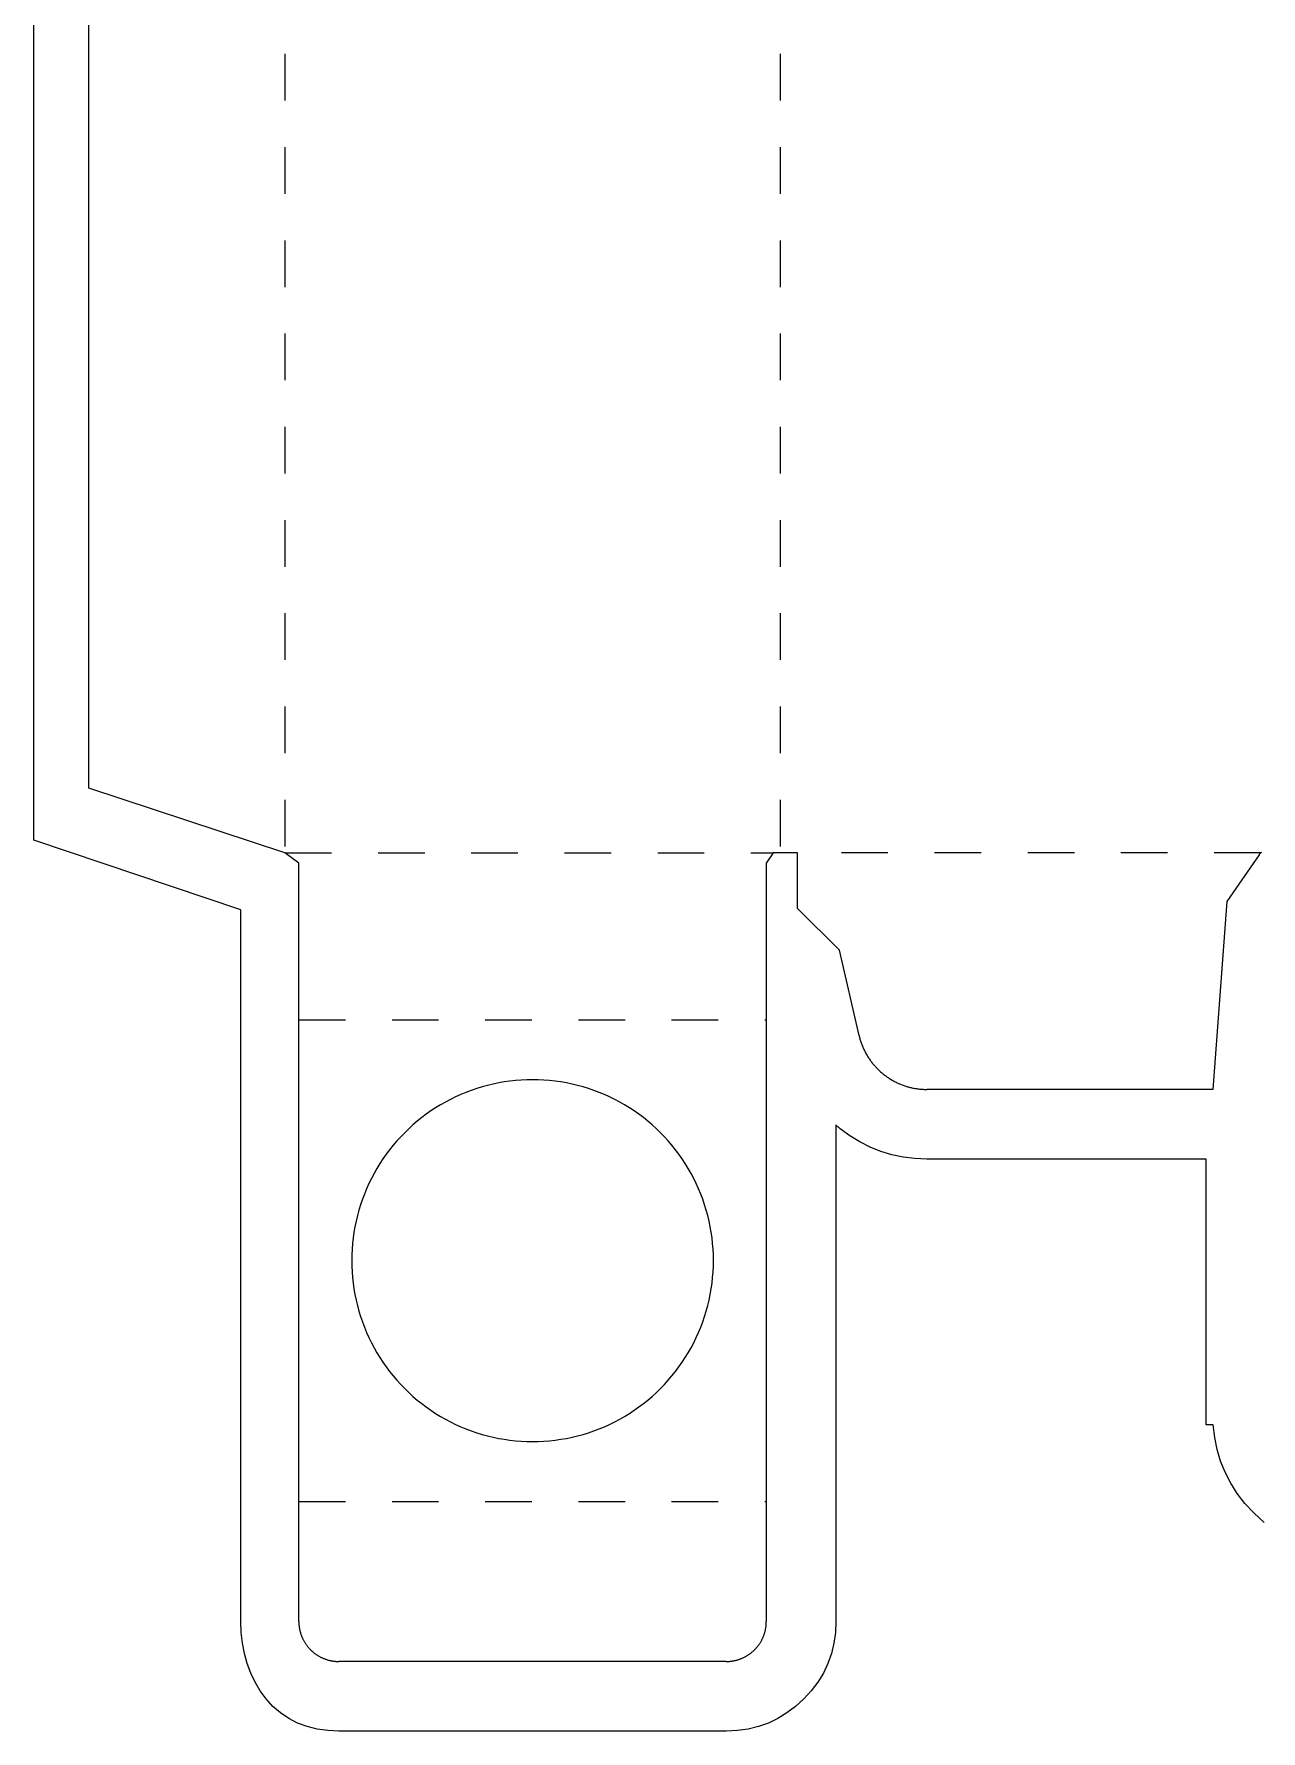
# Model space of a CAD drawing. Extents: x 0 to 553, y -827 to 47.
# Drawn here: x 0 to 316, y -826.9 to -390 of the extents above; entities that cross this region are included whole.
import ezdxf

# ---------------------------------------------------------------- set-up
doc = ezdxf.new("R2010")
doc.units = 0
doc.linetypes.add('DASHED', pattern=[24, 12, -12])
for name, color, linetype in [('BLEED', 3, 'CONTINUOUS'), ('CREASE', 5, 'DASHED'), ('CUT', 1, 'CONTINUOUS')]:
    doc.layers.add(name, color=color, linetype=linetype)

msp = doc.modelspace()

# ---------------------------------------------------------------- linework, layer by layer
at = {"layer": 'BLEED'}
for p, q in [((0, -597.6354), (0, -182.4591)), ((53.2913, -615.5613), (0, -597.6354)), ((53.2913, -798.7319), (53.2913, -615.5613)), ((206.5215, -670.9741), (206.5215, -798.7319)), ((206.6581, -671.0907), (206.5215, -670.9741)), ((206.7954, -671.2067), (206.6581, -671.0907)), ((206.9334, -671.3223), (206.7954, -671.2067)), ((207.0722, -671.4374), (206.9334, -671.3223)), ((207.2118, -671.5521), (207.0722, -671.4374)), ((207.352, -671.6663), (207.2118, -671.5521)), ((207.4931, -671.78), (207.352, -671.6663)), ((207.6348, -671.8933), (207.4931, -671.78)), ((210.1255, -673.7189), (207.6348, -671.8933)), ((212.7012, -675.3012), (210.1255, -673.7189)), ((215.3618, -676.64), (212.7012, -675.3012)), ((218.1075, -677.7354), (215.3618, -676.64)), ((220.9382, -678.5873), (218.1075, -677.7354)), ((223.8539, -679.1959), (220.9382, -678.5873)), ((226.8545, -679.561), (223.8539, -679.1959)), ((229.9402, -679.6827), (226.8545, -679.561)), ((301.8324, -679.6827), (229.9402, -679.6827)), ((301.8324, -748.1203), (301.8324, -679.6827)), ((303.7124, -748.1203), (301.8324, -748.1203)), ((304.0663, -751.3437), (303.7124, -748.1203)), ((304.6908, -754.455), (304.0663, -751.3437)), ((305.5858, -757.4542), (304.6908, -754.455)), ((306.7513, -760.3414), (305.5858, -757.4542)), ((308.1873, -763.1165), (306.7513, -760.3414)), ((309.8939, -765.7796), (308.1873, -763.1165)), ((311.871, -768.3306), (309.8939, -765.7796)), ((314.1187, -770.7695), (311.871, -768.3306)), ((316.8103, -773.2292), (314.1187, -770.7695)), ((53.3935, -801.6004), (53.2913, -798.7319)), ((206.5215, -798.7319), (206.3923, -801.6004)), ((53.7, -804.3619), (53.3935, -801.6004)), ((206.3923, -801.6004), (206.0049, -804.3619)), ((54.2108, -807.0164), (53.7, -804.3619)), ((54.9259, -809.564), (54.2108, -807.0164)), ((205.3593, -807.0164), (204.4553, -809.564)), ((206.0049, -804.3619), (205.3593, -807.0164)), ((55.8453, -812.0045), (54.9259, -809.564)), ((56.9691, -814.3381), (55.8453, -812.0045)), ((203.2931, -812.0045), (201.8726, -814.3381)), ((204.4553, -809.564), (203.2931, -812.0045)), ((58.2972, -816.5647), (56.9691, -814.3381)), ((59.8295, -818.6844), (58.2972, -816.5647)), ((200.1939, -816.5647), (198.2569, -818.6844)), ((201.8726, -814.3381), (200.1939, -816.5647)), ((61.5643, -820.6214), (59.8295, -818.6844)), ((63.4922, -822.3001), (61.5643, -820.6214)), ((196.1372, -820.6214), (193.9106, -822.3001)), ((198.2569, -818.6844), (196.1372, -820.6214)), ((65.6026, -823.7206), (63.4922, -822.3001)), ((67.8846, -824.8828), (65.6026, -823.7206)), ((70.3276, -825.7867), (67.8846, -824.8828)), ((189.1365, -824.8828), (186.5889, -825.7867)), ((191.577, -823.7206), (189.1365, -824.8828)), ((193.9106, -822.3001), (191.577, -823.7206)), ((72.9207, -826.4324), (70.3276, -825.7867)), ((75.6533, -826.8198), (72.9207, -826.4324)), ((78.5145, -826.949), (75.6533, -826.8198)), ((178.3044, -826.949), (78.5145, -826.949)), ((181.1729, -826.8198), (178.3044, -826.949)), ((183.9344, -826.4324), (181.1729, -826.8198)), ((186.5889, -825.7867), (183.9344, -826.4324))]:
    msp.add_line(p, q, dxfattribs=at)
at = {"layer": 'CREASE'}
for p, q in [((64.6299, -179.1972), (64.6299, -600.8973)), ((192.189, -179.1972), (192.189, -600.8973)), ((64.6299, -600.8973), (190.3974, -600.8973)), ((315.9308, -600.8973), (196.6679, -600.8973)), ((68.213, -643.8515), (188.6059, -643.8515)), ((68.213, -767.8275), (188.6059, -767.8275))]:
    msp.add_line(p, q, dxfattribs=at)
at = {"layer": 'CUT'}
for p, q in [((14.1732, -584.2199), (14.1732, -195.8746)), ((64.6299, -600.8973), (14.1732, -584.2199)), ((68.213, -603.5414), (64.6299, -600.8973)), ((190.3974, -600.8973), (188.6059, -603.5414)), ((196.6679, -600.8973), (190.3974, -600.8973)), ((196.6679, -615.1866), (196.6679, -600.8973)), ((315.4994, -601.3585), (307.2071, -613.395)), ((315.5462, -601.2945), (315.4994, -601.3585)), ((315.595, -601.2323), (315.5462, -601.2945)), ((315.6458, -601.1719), (315.595, -601.2323)), ((315.6987, -601.1133), (315.6458, -601.1719)), ((315.7537, -601.0566), (315.6987, -601.1133)), ((315.8107, -601.0017), (315.7537, -601.0566)), ((315.8697, -600.9486), (315.8107, -601.0017)), ((315.9308, -600.8973), (315.8697, -600.9486)), ((316.0956, -600.7744), (315.9308, -600.8973)), ((68.213, -798.7319), (68.213, -603.5414)), ((188.6059, -603.5414), (188.6059, -798.7319)), ((207.4172, -625.9359), (196.6679, -615.1866)), ((307.2071, -613.395), (303.624, -661.7671)), ((212.4838, -647.8817), (207.4172, -625.9359)), ((212.4838, -647.8817), (212.5395, -648.1159)), ((212.5395, -648.1159), (212.5984, -648.3493)), ((212.5984, -648.3493), (212.6604, -648.582)), ((212.6604, -648.582), (212.7256, -648.8138)), ((212.7256, -648.8138), (212.7938, -649.0447)), ((212.7938, -649.0447), (212.8651, -649.2746)), ((212.8651, -649.2746), (212.9396, -649.5036)), ((212.9396, -649.5036), (213.017, -649.7316)), ((213.017, -649.7316), (213.0976, -649.9585)), ((213.0976, -649.9585), (213.1812, -650.1842)), ((213.1812, -650.1842), (213.2678, -650.4089)), ((213.2678, -650.4089), (213.3574, -650.6324)), ((213.3574, -650.6324), (213.45, -650.8546)), ((213.45, -650.8546), (213.5456, -651.0756)), ((213.5456, -651.0756), (213.6442, -651.2952)), ((213.6442, -651.2952), (213.7457, -651.5136)), ((213.7457, -651.5136), (213.8501, -651.7305)), ((213.8501, -651.7305), (213.9575, -651.946)), ((213.9575, -651.946), (214.0677, -652.1601)), ((214.0677, -652.1601), (214.1808, -652.3726)), ((214.1808, -652.3726), (214.2967, -652.5836)), ((214.2967, -652.5836), (214.4155, -652.7931)), ((214.4155, -652.7931), (214.537, -653.0009)), ((214.537, -653.0009), (214.6614, -653.2071)), ((214.6614, -653.2071), (214.7885, -653.4116)), ((214.7885, -653.4116), (214.9183, -653.6143)), ((214.9183, -653.6143), (215.0509, -653.8153)), ((215.0509, -653.8153), (215.1861, -654.0145)), ((215.1861, -654.0145), (215.324, -654.2119)), ((215.324, -654.2119), (215.4646, -654.4073)), ((215.4646, -654.4073), (215.6078, -654.6009)), ((215.6078, -654.6009), (215.7535, -654.7926)), ((215.7535, -654.7926), (215.9018, -654.9822)), ((215.9018, -654.9822), (216.0527, -655.1699)), ((216.0527, -655.1699), (216.206, -655.3555)), ((122.5714, -659.6263), (121.1226, -659.8324)), ((124.0258, -659.4657), (122.5714, -659.6263)), ((125.4846, -659.3509), (124.0258, -659.4657)), ((126.9463, -659.2819), (125.4846, -659.3509)), ((128.4094, -659.259), (126.9463, -659.2819)), ((129.8726, -659.2819), (128.4094, -659.259)), ((131.3343, -659.3509), (129.8726, -659.2819)), ((132.7931, -659.4657), (131.3343, -659.3509)), ((134.2475, -659.6263), (132.7931, -659.4657)), ((135.6963, -659.8324), (134.2475, -659.6263)), ((216.206, -655.3555), (216.3619, -655.539)), ((216.3619, -655.539), (216.5202, -655.7204)), ((216.5202, -655.7204), (216.6809, -655.8997)), ((216.6809, -655.8997), (216.844, -656.0768)), ((216.844, -656.0768), (217.0095, -656.2517)), ((217.0095, -656.2517), (217.1773, -656.4243)), ((217.1773, -656.4243), (217.3474, -656.5947)), ((217.3474, -656.5947), (217.5198, -656.7628)), ((217.5198, -656.7628), (217.6944, -656.9286)), ((217.6944, -656.9286), (217.8712, -657.0919)), ((217.8712, -657.0919), (218.0503, -657.2529)), ((218.0503, -657.2529), (218.2314, -657.4115)), ((218.2314, -657.4115), (218.4147, -657.5676)), ((218.4147, -657.5676), (218.6001, -657.7213)), ((218.6001, -657.7213), (218.7875, -657.8724)), ((218.7875, -657.8724), (218.9769, -658.021)), ((218.9769, -658.021), (219.1683, -658.1671)), ((219.1683, -658.1671), (219.3617, -658.3106)), ((219.3617, -658.3106), (219.557, -658.4514)), ((219.557, -658.4514), (219.7541, -658.5896)), ((219.7541, -658.5896), (219.9531, -658.7252)), ((219.9531, -658.7252), (220.1539, -658.8581)), ((220.1539, -658.8581), (220.3564, -658.9882)), ((220.3564, -658.9882), (220.5607, -659.1157)), ((220.5607, -659.1157), (220.7667, -659.2403)), ((220.7667, -659.2403), (220.9743, -659.3622)), ((220.9743, -659.3622), (221.1836, -659.4813)), ((221.1836, -659.4813), (221.3944, -659.5976)), ((221.3944, -659.5976), (221.6068, -659.711)), ((221.6068, -659.711), (221.8206, -659.8215)), ((108.5764, -663.6922), (107.2623, -664.3359)), ((109.9101, -663.09), (108.5764, -663.6922)), ((111.262, -662.53), (109.9101, -663.09)), ((112.6308, -662.0128), (111.262, -662.53)), ((114.0153, -661.5388), (112.6308, -662.0128)), ((115.4139, -661.1085), (114.0153, -661.5388)), ((116.8253, -660.7224), (115.4139, -661.1085)), ((118.2482, -660.3808), (116.8253, -660.7224)), ((119.6811, -660.084), (118.2482, -660.3808)), ((121.1226, -659.8324), (119.6811, -660.084)), ((137.1378, -660.084), (135.6963, -659.8324)), ((138.5707, -660.3808), (137.1378, -660.084)), ((139.9936, -660.7224), (138.5707, -660.3808)), ((141.405, -661.1085), (139.9936, -660.7224)), ((142.8036, -661.5388), (141.405, -661.1085)), ((144.188, -662.0128), (142.8036, -661.5388)), ((145.5569, -662.53), (144.188, -662.0128)), ((146.9088, -663.09), (145.5569, -662.53)), ((148.2425, -663.6922), (146.9088, -663.09)), ((149.5566, -664.3359), (148.2425, -663.6922)), ((221.8206, -659.8215), (222.036, -659.9292)), ((222.036, -659.9292), (222.2528, -660.034)), ((222.2528, -660.034), (222.4709, -660.1358)), ((222.4709, -660.1358), (222.6904, -660.2347)), ((222.6904, -660.2347), (222.9113, -660.3307)), ((222.9113, -660.3307), (223.1334, -660.4237)), ((223.1334, -660.4237), (223.3567, -660.5136)), ((223.3567, -660.5136), (223.5812, -660.6006)), ((223.5812, -660.6006), (223.8069, -660.6846)), ((223.8069, -660.6846), (224.0336, -660.7655)), ((224.0336, -660.7655), (224.2615, -660.8433)), ((224.2615, -660.8433), (224.4903, -660.9181)), ((224.4903, -660.9181), (224.7202, -660.9898)), ((224.7202, -660.9898), (224.9509, -661.0584)), ((224.9509, -661.0584), (225.1826, -661.1239)), ((225.1826, -661.1239), (225.4152, -661.1863)), ((225.4152, -661.1863), (225.6485, -661.2455)), ((225.6485, -661.2455), (225.8827, -661.3016)), ((225.8827, -661.3016), (226.1175, -661.3546)), ((226.1175, -661.3546), (226.3531, -661.4044)), ((226.3531, -661.4044), (226.5893, -661.451)), ((226.5893, -661.451), (226.8261, -661.4944)), ((226.8261, -661.4944), (227.0635, -661.5347)), ((227.0635, -661.5347), (227.3014, -661.5717)), ((227.3014, -661.5717), (227.5398, -661.6056)), ((227.5398, -661.6056), (227.7786, -661.6363)), ((227.7786, -661.6363), (228.0178, -661.6637)), ((228.0178, -661.6637), (228.2573, -661.6879)), ((228.2573, -661.6879), (228.4972, -661.7089)), ((228.4972, -661.7089), (228.7373, -661.7267)), ((228.7373, -661.7267), (228.9776, -661.7413)), ((228.9776, -661.7413), (229.2181, -661.7526)), ((229.2181, -661.7526), (229.4587, -661.7607)), ((229.4587, -661.7607), (229.6995, -661.7655)), ((229.6995, -661.7655), (229.9402, -661.7671)), ((303.624, -661.7671), (229.9402, -661.7671)), ((101.0301, -668.1551), (99.8599, -669.0337)), ((102.2273, -667.3136), (101.0301, -668.1551)), ((103.4503, -666.5102), (102.2273, -667.3136)), ((104.698, -665.7457), (103.4503, -666.5102)), ((105.9691, -665.0207), (104.698, -665.7457)), ((107.2623, -664.3359), (105.9691, -665.0207)), ((150.8498, -665.0207), (149.5566, -664.3359)), ((152.1209, -665.7457), (150.8498, -665.0207)), ((153.3686, -666.5102), (152.1209, -665.7457)), ((154.5916, -667.3136), (153.3686, -666.5102)), ((155.7888, -668.1551), (154.5916, -667.3136)), ((156.959, -669.0337), (155.7888, -668.1551)), ((96.5229, -671.8837), (95.472, -672.9021)), ((97.6052, -670.8989), (96.5229, -671.8837)), ((98.7179, -669.9486), (97.6052, -670.8989)), ((99.8599, -669.0337), (98.7179, -669.9486)), ((158.101, -669.9486), (156.959, -669.0337)), ((159.2137, -670.8989), (158.101, -669.9486)), ((160.296, -671.8837), (159.2137, -670.8989)), ((161.3469, -672.9021), (160.296, -671.8837)), ((92.5185, -676.1479), (91.6036, -677.29)), ((93.4689, -675.0352), (92.5185, -676.1479)), ((94.4537, -673.9529), (93.4689, -675.0352)), ((95.472, -672.9021), (94.4537, -673.9529)), ((162.3652, -673.9529), (161.3469, -672.9021)), ((163.35, -675.0352), (162.3652, -673.9529)), ((164.3004, -676.1479), (163.35, -675.0352)), ((165.2153, -677.29), (164.3004, -676.1479)), ((89.0802, -680.8804), (88.3156, -682.1281)), ((89.8836, -679.6574), (89.0802, -680.8804)), ((90.725, -678.4601), (89.8836, -679.6574)), ((91.6036, -677.29), (90.725, -678.4601)), ((166.0939, -678.4601), (165.2153, -677.29)), ((166.9353, -679.6574), (166.0939, -678.4601)), ((167.7387, -680.8804), (166.9353, -679.6574)), ((168.5033, -682.1281), (167.7387, -680.8804)), ((86.9059, -684.6924), (86.2621, -686.0065)), ((87.5906, -683.3992), (86.9059, -684.6924)), ((88.3156, -682.1281), (87.5906, -683.3992)), ((169.2283, -683.3992), (168.5033, -682.1281)), ((169.913, -684.6924), (169.2283, -683.3992)), ((170.5568, -686.0065), (169.913, -684.6924)), ((84.5827, -690.0609), (84.1087, -691.4453)), ((85.0999, -688.6921), (84.5827, -690.0609)), ((85.6599, -687.3401), (85.0999, -688.6921)), ((86.2621, -686.0065), (85.6599, -687.3401)), ((171.159, -687.3401), (170.5568, -686.0065)), ((171.719, -688.6921), (171.159, -687.3401)), ((172.2362, -690.0609), (171.719, -688.6921)), ((172.7102, -691.4453), (172.2362, -690.0609)), ((83.2923, -694.2554), (82.9507, -695.6783)), ((83.6784, -692.844), (83.2923, -694.2554)), ((84.1087, -691.4453), (83.6784, -692.844)), ((173.1405, -692.844), (172.7102, -691.4453)), ((173.5266, -694.2554), (173.1405, -692.844)), ((173.8682, -695.6783), (173.5266, -694.2554)), ((82.4024, -698.5527), (82.1962, -700.0014)), ((82.654, -697.1112), (82.4024, -698.5527)), ((82.9507, -695.6783), (82.654, -697.1112)), ((174.1649, -697.1112), (173.8682, -695.6783)), ((174.4165, -698.5527), (174.1649, -697.1112)), ((174.6227, -700.0014), (174.4165, -698.5527)), ((81.9208, -702.9147), (81.8519, -704.3764)), ((82.0356, -701.4559), (81.9208, -702.9147)), ((82.1962, -700.0014), (82.0356, -701.4559)), ((174.7833, -701.4559), (174.6227, -700.0014)), ((174.8981, -702.9147), (174.7833, -701.4559)), ((174.967, -704.3764), (174.8981, -702.9147)), ((81.8519, -704.3764), (81.8289, -705.8395)), ((81.8289, -705.8395), (81.8289, -705.8395)), ((81.8289, -705.8395), (81.8519, -707.3026)), ((81.8519, -707.3026), (81.9208, -708.7643)), ((174.8981, -708.7643), (174.967, -707.3026)), ((174.99, -705.8395), (174.967, -704.3764)), ((174.967, -707.3026), (174.99, -705.8395)), ((81.9208, -708.7643), (82.0356, -710.2231)), ((82.0356, -710.2231), (82.1962, -711.6776)), ((82.1962, -711.6776), (82.4024, -713.1263)), ((174.4165, -713.1263), (174.6227, -711.6776)), ((174.6227, -711.6776), (174.7833, -710.2231)), ((174.7833, -710.2231), (174.8981, -708.7643)), ((82.4024, -713.1263), (82.654, -714.5678)), ((82.654, -714.5678), (82.9507, -716.0007)), ((82.9507, -716.0007), (83.2923, -717.4236)), ((173.5266, -717.4236), (173.8682, -716.0007)), ((173.8682, -716.0007), (174.1649, -714.5678)), ((174.1649, -714.5678), (174.4165, -713.1263)), ((83.2923, -717.4236), (83.6784, -718.8351)), ((83.6784, -718.8351), (84.1087, -720.2337)), ((84.1087, -720.2337), (84.5827, -721.6181)), ((172.2362, -721.6181), (172.7102, -720.2337)), ((172.7102, -720.2337), (173.1405, -718.8351)), ((173.1405, -718.8351), (173.5266, -717.4236)), ((84.5827, -721.6181), (85.0999, -722.987)), ((85.0999, -722.987), (85.6599, -724.3389)), ((85.6599, -724.3389), (86.2621, -725.6725)), ((170.5568, -725.6725), (171.159, -724.3389)), ((171.159, -724.3389), (171.719, -722.987)), ((171.719, -722.987), (172.2362, -721.6181)), ((86.2621, -725.6725), (86.9059, -726.9866)), ((86.9059, -726.9866), (87.5906, -728.2799)), ((87.5906, -728.2799), (88.3156, -729.5509)), ((88.3156, -729.5509), (89.0802, -730.7986)), ((167.7387, -730.7986), (168.5033, -729.5509)), ((168.5033, -729.5509), (169.2283, -728.2799)), ((169.2283, -728.2799), (169.913, -726.9866)), ((169.913, -726.9866), (170.5568, -725.6725)), ((89.0802, -730.7986), (89.8836, -732.0217)), ((89.8836, -732.0217), (90.725, -733.2189)), ((90.725, -733.2189), (91.6036, -734.3891)), ((165.2153, -734.3891), (166.0939, -733.2189)), ((166.0939, -733.2189), (166.9353, -732.0217)), ((166.9353, -732.0217), (167.7387, -730.7986)), ((91.6036, -734.3891), (92.5185, -735.5311)), ((92.5185, -735.5311), (93.4689, -736.6438)), ((93.4689, -736.6438), (94.4537, -737.7261)), ((94.4537, -737.7261), (95.472, -738.7769)), ((161.3469, -738.7769), (162.3652, -737.7261)), ((162.3652, -737.7261), (163.35, -736.6438)), ((163.35, -736.6438), (164.3004, -735.5311)), ((164.3004, -735.5311), (165.2153, -734.3891)), ((95.472, -738.7769), (96.5229, -739.7953)), ((96.5229, -739.7953), (97.6052, -740.7801)), ((97.6052, -740.7801), (98.7179, -741.7304)), ((98.7179, -741.7304), (99.8599, -742.6454)), ((99.8599, -742.6454), (101.0301, -743.524)), ((155.7888, -743.524), (156.959, -742.6454)), ((156.959, -742.6454), (158.101, -741.7304)), ((158.101, -741.7304), (159.2137, -740.7801)), ((159.2137, -740.7801), (160.296, -739.7953)), ((160.296, -739.7953), (161.3469, -738.7769)), ((101.0301, -743.524), (102.2273, -744.3654)), ((102.2273, -744.3654), (103.4503, -745.1688)), ((103.4503, -745.1688), (104.698, -745.9334)), ((104.698, -745.9334), (105.9691, -746.6584)), ((105.9691, -746.6584), (107.2623, -747.3431)), ((149.5566, -747.3431), (150.8498, -746.6584)), ((150.8498, -746.6584), (152.1209, -745.9334)), ((152.1209, -745.9334), (153.3686, -745.1688)), ((153.3686, -745.1688), (154.5916, -744.3654)), ((154.5916, -744.3654), (155.7888, -743.524)), ((107.2623, -747.3431), (108.5764, -747.9869)), ((108.5764, -747.9869), (109.9101, -748.589)), ((109.9101, -748.589), (111.262, -749.149)), ((111.262, -749.149), (112.6308, -749.6663)), ((112.6308, -749.6663), (114.0153, -750.1403)), ((114.0153, -750.1403), (115.4139, -750.5705)), ((115.4139, -750.5705), (116.8253, -750.9567)), ((116.8253, -750.9567), (118.2482, -751.2983)), ((118.2482, -751.2983), (119.6811, -751.595)), ((137.1378, -751.595), (138.5707, -751.2983)), ((138.5707, -751.2983), (139.9936, -750.9567)), ((139.9936, -750.9567), (141.405, -750.5705)), ((141.405, -750.5705), (142.8036, -750.1403)), ((142.8036, -750.1403), (144.188, -749.6663)), ((144.188, -749.6663), (145.5569, -749.149)), ((145.5569, -749.149), (146.9088, -748.589)), ((146.9088, -748.589), (148.2425, -747.9869)), ((148.2425, -747.9869), (149.5566, -747.3431)), ((119.6811, -751.595), (121.1226, -751.8466)), ((121.1226, -751.8466), (122.5714, -752.0528)), ((122.5714, -752.0528), (124.0258, -752.2133)), ((124.0258, -752.2133), (125.4846, -752.3281)), ((125.4846, -752.3281), (126.9463, -752.3971)), ((126.9463, -752.3971), (128.4094, -752.4201)), ((128.4094, -752.4201), (129.8726, -752.3971)), ((129.8726, -752.3971), (131.3343, -752.3281)), ((131.3343, -752.3281), (132.7931, -752.2133)), ((132.7931, -752.2133), (134.2475, -752.0528)), ((134.2475, -752.0528), (135.6963, -751.8466)), ((135.6963, -751.8466), (137.1378, -751.595)), ((68.213, -798.7319), (68.2143, -798.8937)), ((68.2143, -798.8937), (68.2181, -799.0555)), ((68.2181, -799.0555), (68.2245, -799.2172)), ((68.2245, -799.2172), (68.2334, -799.3787)), ((68.2334, -799.3787), (68.2448, -799.5401)), ((188.5741, -799.5401), (188.5855, -799.3787)), ((188.5855, -799.3787), (188.5944, -799.2172)), ((188.5944, -799.2172), (188.6008, -799.0555)), ((188.6008, -799.0555), (188.6046, -798.8937)), ((188.6046, -798.8937), (188.6059, -798.7319)), ((68.2448, -799.5401), (68.2588, -799.7013)), ((68.2588, -799.7013), (68.2753, -799.8623)), ((68.2753, -799.8623), (68.2943, -800.023)), ((68.2943, -800.023), (68.3158, -800.1834)), ((68.3158, -800.1834), (68.3399, -800.3434)), ((68.3399, -800.3434), (68.3664, -800.503)), ((68.3664, -800.503), (68.3955, -800.6622)), ((68.3955, -800.6622), (68.4271, -800.8209)), ((68.4271, -800.8209), (68.4611, -800.9791)), ((68.4611, -800.9791), (68.4977, -801.1367)), ((68.4977, -801.1367), (68.5367, -801.2938)), ((68.5367, -801.2938), (68.5782, -801.4502)), ((68.5782, -801.4502), (68.6221, -801.6059)), ((68.6221, -801.6059), (68.6684, -801.7609)), ((68.6684, -801.7609), (68.7172, -801.9152)), ((68.7172, -801.9152), (68.7684, -802.0687)), ((68.7684, -802.0687), (68.8221, -802.2214)), ((68.8221, -802.2214), (68.8781, -802.3732)), ((68.8781, -802.3732), (68.9364, -802.5241)), ((68.9364, -802.5241), (68.9972, -802.6741)), ((68.9972, -802.6741), (69.0603, -802.8231)), ((69.0603, -802.8231), (69.1257, -802.9711)), ((69.1257, -802.9711), (69.1935, -803.118)), ((69.1935, -803.118), (69.2635, -803.2639)), ((69.2635, -803.2639), (69.3358, -803.4087)), ((69.3358, -803.4087), (69.4104, -803.5522)), ((69.4104, -803.5522), (69.4873, -803.6947)), ((69.4873, -803.6947), (69.5663, -803.8358)), ((69.5663, -803.8358), (69.6476, -803.9758)), ((187.1713, -803.9758), (187.2526, -803.8358)), ((187.2526, -803.8358), (187.3316, -803.6947)), ((187.3316, -803.6947), (187.4085, -803.5522)), ((187.4085, -803.5522), (187.4831, -803.4087)), ((187.4831, -803.4087), (187.5554, -803.2639)), ((187.5554, -803.2639), (187.6254, -803.118)), ((187.6254, -803.118), (187.6932, -802.9711)), ((187.6932, -802.9711), (187.7586, -802.8231)), ((187.7586, -802.8231), (187.8217, -802.6741)), ((187.8217, -802.6741), (187.8825, -802.5241)), ((187.8825, -802.5241), (187.9408, -802.3732)), ((187.9408, -802.3732), (187.9968, -802.2214)), ((187.9968, -802.2214), (188.0505, -802.0687)), ((188.0505, -802.0687), (188.1017, -801.9152)), ((188.1017, -801.9152), (188.1505, -801.7609)), ((188.1505, -801.7609), (188.1968, -801.6059)), ((188.1968, -801.6059), (188.2407, -801.4502)), ((188.2407, -801.4502), (188.2822, -801.2938)), ((188.2822, -801.2938), (188.3212, -801.1367)), ((188.3212, -801.1367), (188.3578, -800.9791)), ((188.3578, -800.9791), (188.3918, -800.8209)), ((188.3918, -800.8209), (188.4234, -800.6622)), ((188.4234, -800.6622), (188.4525, -800.503)), ((188.4525, -800.503), (188.479, -800.3434)), ((188.479, -800.3434), (188.5031, -800.1834)), ((188.5031, -800.1834), (188.5246, -800.023)), ((188.5246, -800.023), (188.5436, -799.8623)), ((188.5436, -799.8623), (188.5601, -799.7013)), ((188.5601, -799.7013), (188.5741, -799.5401)), ((69.6476, -803.9758), (69.7311, -804.1144)), ((69.7311, -804.1144), (69.8167, -804.2517)), ((69.8167, -804.2517), (69.9045, -804.3876)), ((69.9045, -804.3876), (69.9944, -804.5222)), ((69.9944, -804.5222), (70.0864, -804.6553)), ((70.0864, -804.6553), (70.1804, -804.7869)), ((70.1804, -804.7869), (70.2766, -804.9171)), ((70.2766, -804.9171), (70.3748, -805.0457)), ((70.3748, -805.0457), (70.4749, -805.1728)), ((70.4749, -805.1728), (70.5771, -805.2983)), ((70.5771, -805.2983), (70.6812, -805.4222)), ((70.6812, -805.4222), (70.7873, -805.5444)), ((70.7873, -805.5444), (70.8952, -805.6649)), ((70.8952, -805.6649), (71.0051, -805.7837)), ((71.0051, -805.7837), (71.1168, -805.9008)), ((71.1168, -805.9008), (71.2303, -806.0161)), ((71.2303, -806.0161), (71.3456, -806.1296)), ((71.3456, -806.1296), (71.4627, -806.2413)), ((71.4627, -806.2413), (71.5815, -806.3512)), ((71.5815, -806.3512), (71.702, -806.4591)), ((71.702, -806.4591), (71.8242, -806.5652)), ((71.8242, -806.5652), (71.9481, -806.6693)), ((71.9481, -806.6693), (72.0736, -806.7715)), ((72.0736, -806.7715), (72.2007, -806.8716)), ((72.2007, -806.8716), (72.3293, -806.9698)), ((72.3293, -806.9698), (72.4595, -807.0659)), ((72.4595, -807.0659), (72.5911, -807.16)), ((72.5911, -807.16), (72.7242, -807.252)), ((72.7242, -807.252), (72.8588, -807.3419)), ((72.8588, -807.3419), (72.9947, -807.4297)), ((72.9947, -807.4297), (73.132, -807.5153)), ((73.132, -807.5153), (73.2706, -807.5988)), ((73.2706, -807.5988), (73.4106, -807.6801)), ((73.4106, -807.6801), (73.5517, -807.7591)), ((73.5517, -807.7591), (73.6941, -807.836)), ((73.6941, -807.836), (73.8377, -807.9106)), ((73.8377, -807.9106), (73.9825, -807.9829)), ((73.9825, -807.9829), (74.1284, -808.0529)), ((74.1284, -808.0529), (74.2753, -808.1207)), ((74.2753, -808.1207), (74.4233, -808.1861)), ((74.4233, -808.1861), (74.5723, -808.2492)), ((74.5723, -808.2492), (74.7223, -808.3099)), ((182.0966, -808.3099), (182.2466, -808.2492)), ((182.2466, -808.2492), (182.3956, -808.1861)), ((182.3956, -808.1861), (182.5436, -808.1207)), ((182.5436, -808.1207), (182.6905, -808.0529)), ((182.6905, -808.0529), (182.8364, -807.9829)), ((182.8364, -807.9829), (182.9812, -807.9106)), ((182.9812, -807.9106), (183.1248, -807.836)), ((183.1248, -807.836), (183.2672, -807.7591)), ((183.2672, -807.7591), (183.4083, -807.6801)), ((183.4083, -807.6801), (183.5483, -807.5988)), ((183.5483, -807.5988), (183.6869, -807.5153)), ((183.6869, -807.5153), (183.8242, -807.4297)), ((183.8242, -807.4297), (183.9601, -807.3419)), ((183.9601, -807.3419), (184.0947, -807.252)), ((184.0947, -807.252), (184.2278, -807.16)), ((184.2278, -807.16), (184.3594, -807.0659)), ((184.3594, -807.0659), (184.4896, -806.9698)), ((184.4896, -806.9698), (184.6182, -806.8716)), ((184.6182, -806.8716), (184.7453, -806.7715)), ((184.7453, -806.7715), (184.8708, -806.6693)), ((184.8708, -806.6693), (184.9947, -806.5652)), ((184.9947, -806.5652), (185.1169, -806.4591)), ((185.1169, -806.4591), (185.2374, -806.3512)), ((185.2374, -806.3512), (185.3562, -806.2413)), ((185.3562, -806.2413), (185.4733, -806.1296)), ((185.4733, -806.1296), (185.5886, -806.0161)), ((185.5886, -806.0161), (185.7021, -805.9008)), ((185.7021, -805.9008), (185.8138, -805.7837)), ((185.8138, -805.7837), (185.9237, -805.6649)), ((185.9237, -805.6649), (186.0316, -805.5444)), ((186.0316, -805.5444), (186.1377, -805.4222)), ((186.1377, -805.4222), (186.2418, -805.2983)), ((186.2418, -805.2983), (186.344, -805.1728)), ((186.344, -805.1728), (186.4441, -805.0457)), ((186.4441, -805.0457), (186.5423, -804.9171)), ((186.5423, -804.9171), (186.6385, -804.7869)), ((186.6385, -804.7869), (186.7325, -804.6553)), ((186.7325, -804.6553), (186.8245, -804.5222)), ((186.8245, -804.5222), (186.9144, -804.3876)), ((186.9144, -804.3876), (187.0022, -804.2517)), ((187.0022, -804.2517), (187.0878, -804.1144)), ((187.0878, -804.1144), (187.1713, -803.9758)), ((74.7223, -808.3099), (74.8732, -808.3683)), ((74.8732, -808.3683), (75.025, -808.4243)), ((75.025, -808.4243), (75.1777, -808.478)), ((75.1777, -808.478), (75.3312, -808.5292)), ((75.3312, -808.5292), (75.4855, -808.578)), ((75.4855, -808.578), (75.6405, -808.6243)), ((75.6405, -808.6243), (75.7962, -808.6682)), ((75.7962, -808.6682), (75.9526, -808.7097)), ((75.9526, -808.7097), (76.1097, -808.7487)), ((76.1097, -808.7487), (76.2673, -808.7853)), ((76.2673, -808.7853), (76.4255, -808.8193)), ((76.4255, -808.8193), (76.5842, -808.8509)), ((76.5842, -808.8509), (76.7434, -808.88)), ((76.7434, -808.88), (76.903, -808.9065)), ((76.903, -808.9065), (77.063, -808.9306)), ((77.063, -808.9306), (77.2234, -808.9521)), ((77.2234, -808.9521), (77.3841, -808.9711)), ((77.3841, -808.9711), (77.5451, -808.9876)), ((77.5451, -808.9876), (77.7063, -809.0016)), ((77.7063, -809.0016), (77.8677, -809.013)), ((77.8677, -809.013), (78.0292, -809.0219)), ((78.0292, -809.0219), (78.1909, -809.0283)), ((78.1909, -809.0283), (78.3527, -809.0321)), ((78.3527, -809.0321), (78.5145, -809.0334)), ((178.3044, -809.0334), (78.5145, -809.0334)), ((178.3044, -809.0334), (178.4662, -809.0321)), ((178.4662, -809.0321), (178.628, -809.0283)), ((178.628, -809.0283), (178.7897, -809.0219)), ((178.7897, -809.0219), (178.9512, -809.013)), ((178.9512, -809.013), (179.1126, -809.0016)), ((179.1126, -809.0016), (179.2738, -808.9876)), ((179.2738, -808.9876), (179.4348, -808.9711)), ((179.4348, -808.9711), (179.5955, -808.9521)), ((179.5955, -808.9521), (179.7559, -808.9306)), ((179.7559, -808.9306), (179.9159, -808.9065)), ((179.9159, -808.9065), (180.0755, -808.88)), ((180.0755, -808.88), (180.2347, -808.8509)), ((180.2347, -808.8509), (180.3934, -808.8193)), ((180.3934, -808.8193), (180.5516, -808.7853)), ((180.5516, -808.7853), (180.7092, -808.7487)), ((180.7092, -808.7487), (180.8663, -808.7097)), ((180.8663, -808.7097), (181.0227, -808.6682)), ((181.0227, -808.6682), (181.1784, -808.6243)), ((181.1784, -808.6243), (181.3334, -808.578)), ((181.3334, -808.578), (181.4877, -808.5292)), ((181.4877, -808.5292), (181.6412, -808.478)), ((181.6412, -808.478), (181.7939, -808.4243)), ((181.7939, -808.4243), (181.9457, -808.3683)), ((181.9457, -808.3683), (182.0966, -808.3099))]:
    msp.add_line(p, q, dxfattribs=at)

doc.saveas('drawing.dxf')
